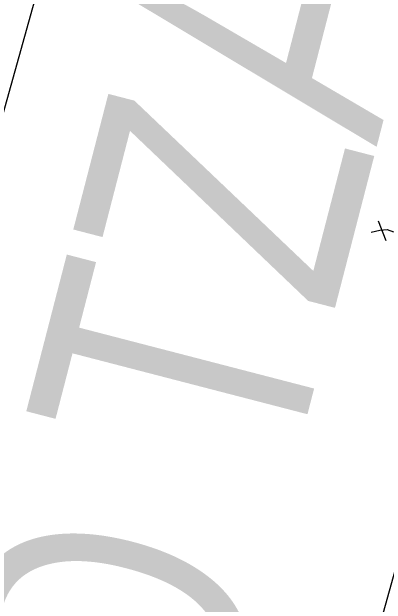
# Model space of a CAD drawing. Header units: millimetres. Extents: x 474016 to 477875, y 2288607 to 2292200.
# Drawn here: x 474536.58 to 474544.81, y 2289376.19 to 2289389.2 of the extents above; entities that cross this region are included whole.
import ezdxf
from ezdxf.enums import TextEntityAlignment as Align

# ---------------------------------------------------------------- set-up
doc = ezdxf.new("R2010")
doc.units = ezdxf.units.MM
doc.header["$LTSCALE"] = 50
for name, color, linetype, lineweight in [('BANQUETA', 251, 'Continuous', 5), ('EXT', 3, 'Continuous', 5), ('JARDINES', 98, 'Continuous', 13), ('vialidad', 5, 'Continuous', 13)]:
    doc.layers.add(name, color=color, linetype=linetype, lineweight=lineweight)
doc.styles.get("Standard").update_dxf_attribs({"font": 'arial.ttf'})

# ---------------------------------------------------------------- blocks, each defined once
blk = doc.blocks.new('Plarbol-031')
for points in [[(-2.619725, -1.56145), (-2.3974, -1.714525)], [(-2.609575, -1.729775), (-2.53525, -1.647825), (-2.4622, -1.58685), (-2.378975, -1.564625)]]:
    blk.add_lwpolyline(points)

msp = doc.modelspace()

# ---------------------------------------------------------------- linework, layer by layer
at = {"layer": 'BANQUETA'}
msp.add_lwpolyline([(474526.277, 2289446.303), (474545.981, 2289430.238, -0.298203), (474547.305, 2289426.061), (474489.146, 2289217.897, -0.414214), (474484.217, 2289215.121), (474462.547, 2289221.176, -0.414214), (474461.159, 2289223.64), (474523.087, 2289445.291, -0.540591)], format="xyb", close=True, dxfattribs=at)
at = {"layer": 'JARDINES'}
msp.add_lwpolyline([(474532.925, 2289333.712), (474556.265, 2289417.249, -0.784985), (474560.108, 2289416.139), (474536.778, 2289332.636, -0.467378)], format="xyb", close=True, dxfattribs=at)

# ---------------------------------------------------------------- block references
at = {"layer": 'EXT', "xscale": 1.71989999994179, "yscale": 1.71989999994179, "zscale": 1.71989999994179, "rotation": 325.9356466897348}
msp.add_blockref('Plarbol-031', (474549.864, 2289384.306), dxfattribs=at)

# ---------------------------------------------------------------- texts
at = {"layer": 'vialidad', "color": 5, "lineweight": 13, "width": 0.75}
msp.add_text('SENDERO TZALAM', height=6, rotation=75.4862, dxfattribs=at).set_placement((474538.756, 2289375.649), align=Align.MIDDLE)

doc.saveas('drawing.dxf')
